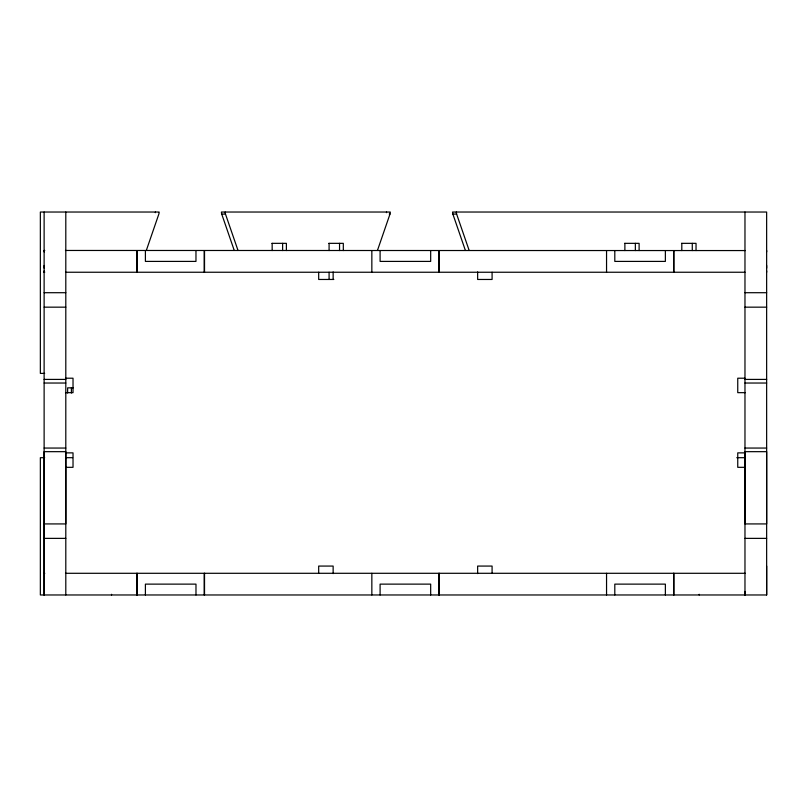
<?xml version="1.0" encoding="UTF-8"?>
<svg xmlns="http://www.w3.org/2000/svg" width="807" height="807" viewBox="0 0 807 807"><rect width="100%" height="100%" fill="white"/><g stroke="black" fill="none" stroke-linecap="round" stroke-linejoin="round"><path stroke-width="1.21" d="M44.123 272.241L44.123 270.89M44.123 265.473L44.123 268.176M744.972 591.43L744.972 594.971L744.972 212.029M44.657 457.69L40.36 457.69L40.35 594.971L766.65 594.971L766.65 566.07M766.65 272.241L766.65 270.89M766.65 265.473L766.65 268.176M44.123 573.313L44.778 573.293M146.319 250.442L158.838 214.097A7.223 7.112 -90 0 0 159.14 212.029L40.35 212.029L40.36 373.399L44.657 373.399M377.454 250.442L389.983 214.097A7.223 7.112 -90 0 0 390.275 212.029L221.431 212.029A7.223 7.112 -90 0 0 221.723 214.097L234.252 250.442M221.723 214.097L225.486 214.097L238.015 250.442M389.277 214.097L389.983 214.097M766.65 594.971L766.64 212.029L452.576 212.029A7.223 7.112 90 0 0 452.868 214.097L456.631 214.097L469.16 250.442M271.949 243.341L286.394 243.341L286.394 250.563M328.873 243.341L343.318 243.341L343.318 250.563M624.679 243.341L639.114 243.341L639.114 250.563M681.602 243.341L696.038 243.341L696.038 250.563M44.123 250.463L44.778 250.463M65.448 250.463L745.325 250.563M44.123 272.13L44.778 272.13M65.801 272.241L744.972 272.241M333.826 279.464L318.684 279.464L318.684 272.241M44.123 292.709L65.801 292.709M744.972 292.709L766.65 292.709M44.123 307.164L65.801 307.164M744.972 307.164L766.65 307.164M65.801 378.211L73.023 378.211L73.023 392.666L65.488 392.666M744.972 378.211L737.749 378.211L737.749 392.666L745.285 392.666M44.123 379.411L65.801 379.411M744.972 379.411L766.65 379.411M44.123 383.032L65.801 383.032M744.972 383.032L766.65 383.032M73.175 387.844L67.637 387.844L67.637 393.039M44.123 448.056L65.801 448.056M744.972 448.056L766.65 448.056M65.488 452.868L73.023 452.868L73.023 467.324L65.801 467.324M745.285 452.868L737.749 452.868L737.749 467.324L744.972 467.324M65.619 457.69L72.6 457.69M736.781 457.69L745.285 457.69M44.123 523.925L65.801 523.925L65.801 451.668L44.123 451.668L44.123 594.971L44.123 212.029M44.123 538.37L65.801 538.37M744.972 538.37L766.65 538.37M65.488 573.293L745.285 573.293M452.868 214.097L465.397 250.442M766.65 250.563L766.65 251.925M44.123 250.563L44.123 251.925M699.215 594.295L699.215 594.971M692.275 243.341L692.275 250.563M681.804 243.341L681.804 250.563M673.926 250.563L673.926 272.241M673.926 573.293L673.926 594.971M673.623 250.563L673.623 272.241M673.623 573.293L673.623 594.971M665.372 250.563L665.372 261.407L614.803 261.407L614.803 250.563M665.372 594.971L665.372 584.127L614.803 584.127L614.803 594.971M635.351 243.341L635.351 250.563M624.88 243.341L624.88 250.563M606.551 250.563L606.551 272.241M606.551 573.293L606.551 594.971M492.088 272.241L492.088 279.464L477.643 279.464L477.643 271.929M492.088 573.293L492.088 566.07L477.643 566.07L477.643 573.606M439.23 250.563L439.23 272.241M439.23 573.293L439.23 594.971M438.927 250.563L438.927 272.241M438.927 573.293L438.927 594.971M430.676 594.971L430.676 584.127L380.097 584.127L380.097 594.971M430.676 250.563L430.676 261.407L380.097 261.407L380.097 250.563M371.845 250.563L371.845 272.241M371.845 573.293L371.845 594.971M339.545 243.341L339.545 250.563M333.14 271.929L333.14 279.464M333.14 573.606L333.14 566.07L318.684 566.07L318.684 573.293M329.085 243.341L329.085 250.563M329.085 272.241L329.085 279.464M282.621 243.341L282.621 250.563M272.161 243.341L272.161 250.563M204.524 250.563L204.524 272.241M204.524 573.293L204.524 594.971M204.221 250.563L204.221 272.241M204.221 573.293L204.221 594.971M195.97 250.563L195.97 261.407L145.401 261.407L145.401 250.563M195.98 594.971L195.98 584.127L145.401 584.127L145.401 594.971M137.15 250.563L137.15 272.241M137.15 573.293L137.15 594.971M136.847 250.563L136.847 272.241M136.847 573.293L136.847 594.971M111.558 594.295L111.558 594.971M71.399 387.844L71.399 393.039M65.801 212.029L65.801 594.971M386.513 212.029A7.223 7.112 -90 0 1 386.482 212.685M225.486 214.097A7.223 7.112 -90 0 1 225.193 212.029M456.631 214.097A7.223 7.112 -90 0 1 456.338 212.029M155.378 212.029A7.223 7.112 -90 0 1 155.347 212.685M744.972 451.668L744.972 523.925L766.65 523.925L766.65 451.668L744.972 451.668"/></g></svg>
